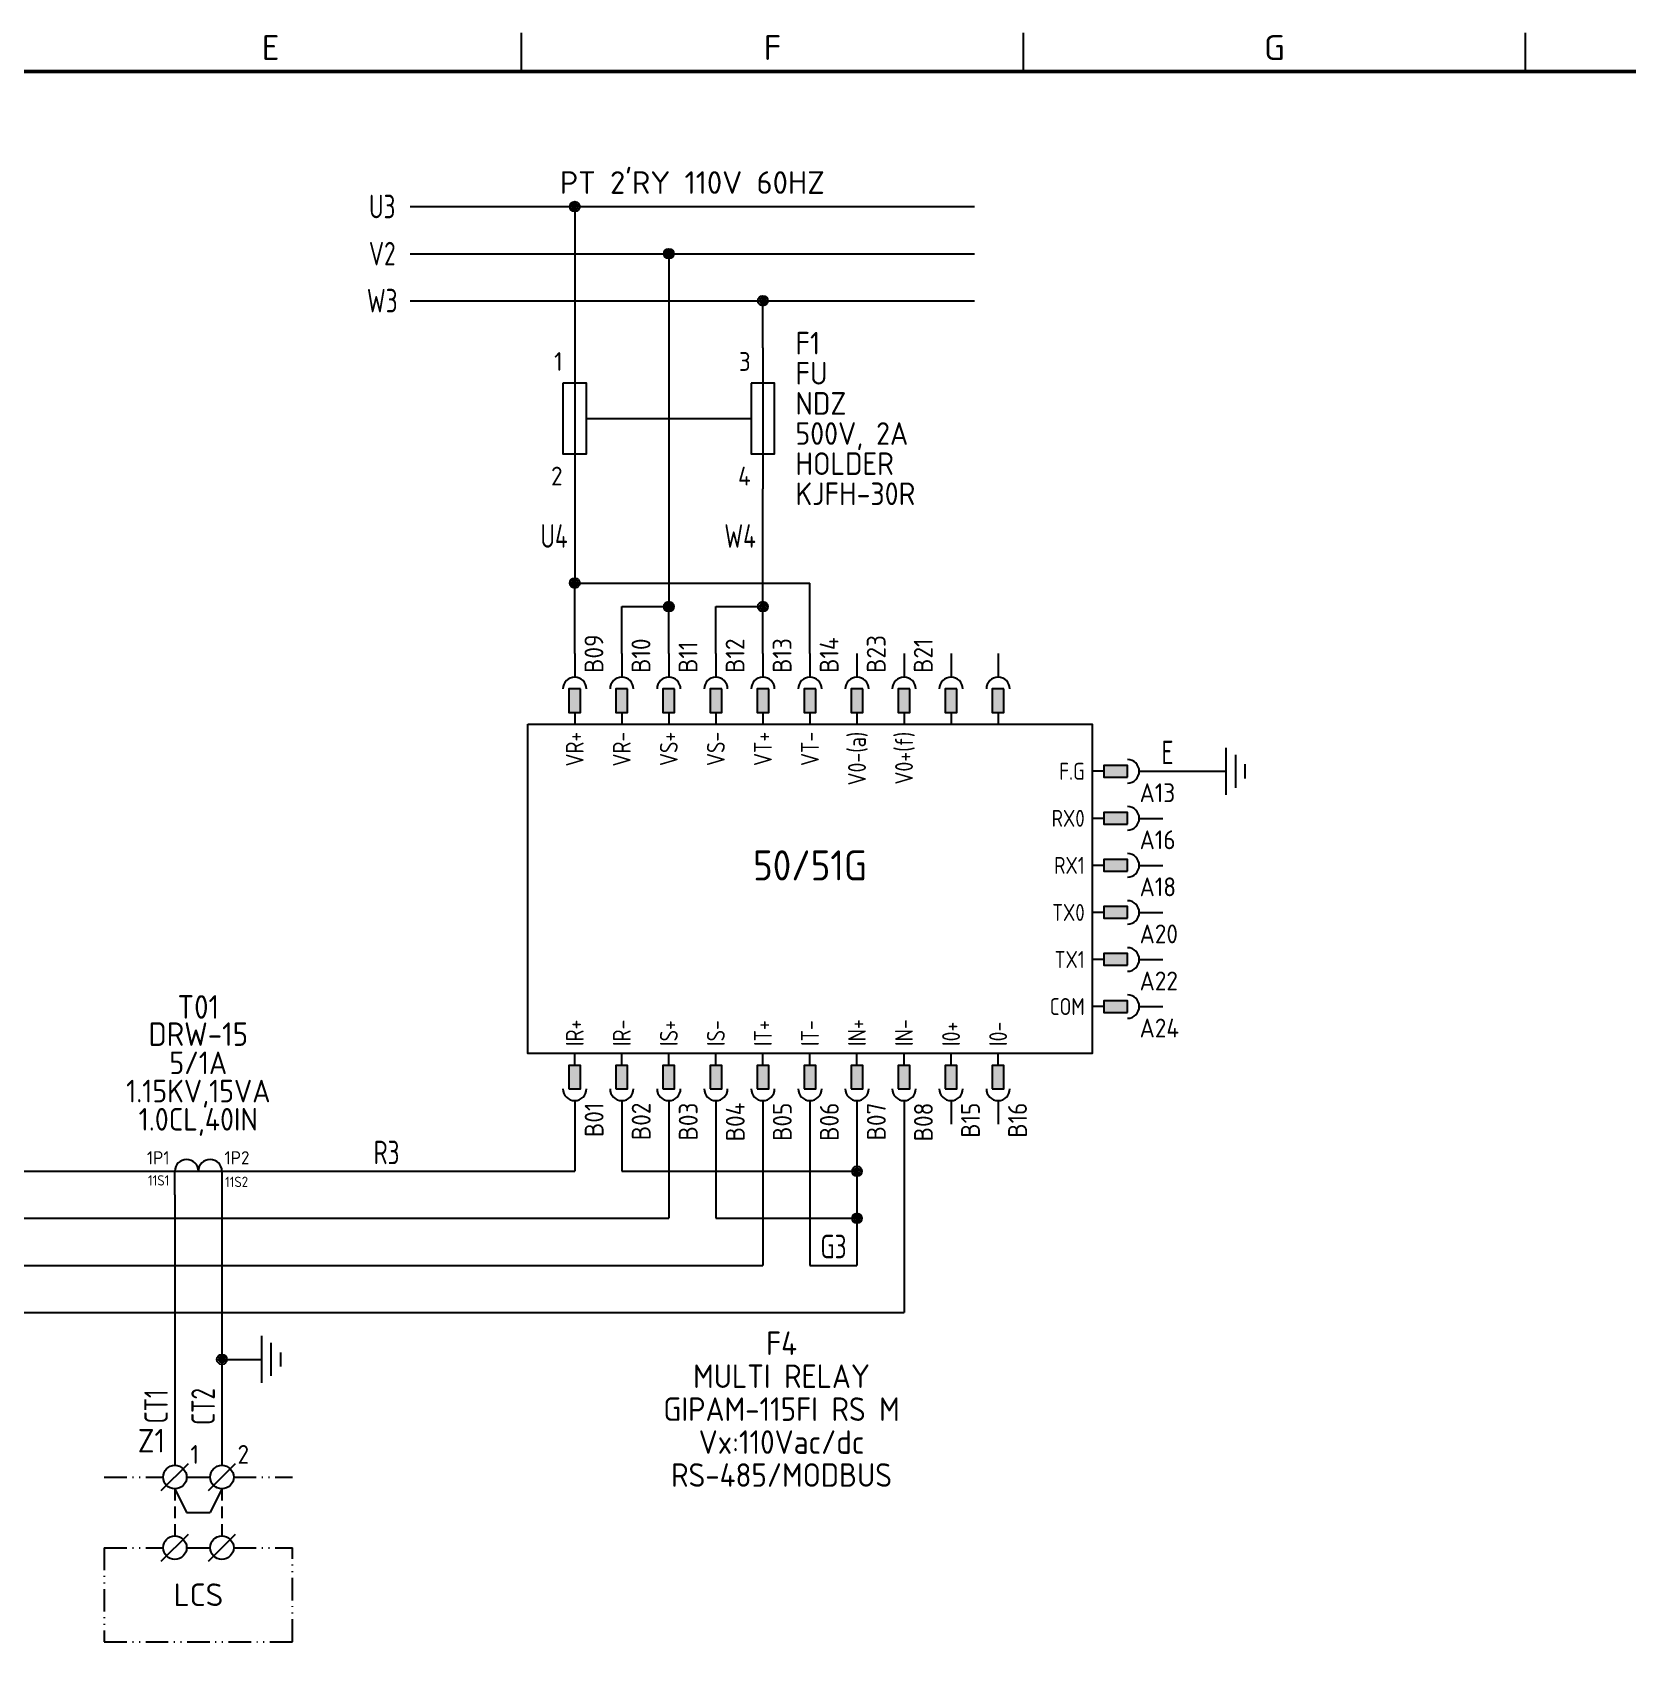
# Model space of a CAD drawing. Header units: millimetres. Extents: x 0 to 612, y 1 to 337.
# Drawn here: x 232.4 to 401.9, y 141.9 to 316 of the extents above; entities that cross this region are included whole.
import ezdxf
from ezdxf.enums import TextEntityAlignment as Align

# ---------------------------------------------------------------- set-up
doc = ezdxf.new("R2010")
doc.units = ezdxf.units.MM
doc.linetypes.add('ACAD_ISO12W100', pattern=[21, 12, -3, 0, -3, 0, -3])
doc.linetypes.add('HIDDEN', pattern=[0.375, 0.25, -0.125])
for name, color, linetype in [('LINK', 7, 'Continuous'), ('MISC', 7, 'Continuous'), ('Normal Text', 7, 'Continuous'), ('Sheet Line', 3, 'Continuous'), ('Sheet Text', 2, 'Continuous'), ('SYMS', 7, 'Continuous'), ('TAGS', 7, 'Continuous'), ('TERMS', 7, 'Continuous'), ('WIRE(DEFAULT)', 7, 'Continuous'), ('WIRE_GREEN', 3, 'Continuous'), ('WIRE_RED', 1, 'Continuous'), ('WIREFIXED', 7, 'Continuous'), ('WIRENO', 7, 'Continuous')]:
    doc.layers.add(name, color=color, linetype=linetype)
doc.layers.add('Sheet Out Line', color=2, linetype='Continuous', lineweight=50)
doc.styles.add('WD', font='ISOCP2.shx')
doc.styles.add('WD_IEC', font='ISOCP2.shx', dxfattribs={"width": 1.1, "height": 2.4, "bigfont": 'whgtxt.shx'})

# ---------------------------------------------------------------- blocks, each defined once
blk = doc.blocks.new('HDA1_CT1')
for p, q in [((-5, 0), (5, 0)), ((2.5, 0), (2.5, -2.5))]:
    blk.add_line(p, q)
for centre in [(-1.25, 0), (1.25, 0)]:
    blk.add_arc(centre, 1.25, 0, 180)
at = {"layer": 'SYMS'}
blk.add_line((-2.5, -2.5), (-2.5, 0), dxfattribs=at)
at = {"style": 'WD_IEC'}
for tag, height, p in [('TAG1', 2.5, (-0.01, 17.84)), ('RATING11', 2.5, (-0.01, 14.95)), ('RATING1', 2.4, (-0.01, 11.95)), ('RATING2', 2.4, (-0.01, 8.95)), ('RATING3', 2.4, (-0.01, 5.95)), ('RATING4', 2.4, (-0.01, 2.95))]:
    blk.add_attdef(tag, text='', height=height, dxfattribs=at).set_placement(p, align=Align.CENTER)
at = {"flags": 1}
for tag, p, height, style in [('INST', (9.44, 7.12), 1, 'WD_IEC'), ('LOC', (9.33, 5.86), 1, 'WD_IEC'), ('FAMILY', (9.34, 4.5), 1, 'WD_IEC'), ('CAT', (9.38, 3.25), 1, 'WD_IEC'), ('MFG', (9.32, 2), 1, 'WD_IEC'), ('X4TERM01', (-5, 0), 0.08, 'WD'), ('X1TERM02', (5, 0), 0.08, 'WD'), ('ASSYCODE', (9.19, 0.68), 1, 'WD_IEC'), ('X4TERM03', (-2.5, -2.5), 0.08, 'WD'), ('X1TERM04', (2.5, -2.5), 0.08, 'WD')]:
    blk.add_attdef(tag, p, '', height=height, dxfattribs=dict(at, style=style))
at = {"style": 'WD_IEC', "width": 1.05}
blk.add_attdef('TERM01', text='', height=1.4, dxfattribs=at).set_placement((-3.06, 0.31), align=Align.BOTTOM_RIGHT)
blk.add_attdef('TERM02', text='', height=1.4, dxfattribs=at).set_placement((2.78, 0.31), align=Align.BOTTOM_LEFT)
at = {"style": 'WD_IEC'}
blk.add_attdef('TERM03', text='', height=1.1, dxfattribs=at).set_placement((-3.09, -0.42), align=Align.TOP_RIGHT)
blk.add_attdef('TERM04', text='', height=1.1, dxfattribs=at).set_placement((2.84, -0.58), align=Align.TOP_LEFT)
blk = doc.blocks.new('WDDOT')
for radius in [0.529, 0.33, 0.164]:
    blk.add_circle((0, 0), radius)
blk = doc.blocks.new('HGND2')
at = {"color": 3}
for p, q in [((1.75, -2.5), (1.75, 2.5)), ((2.75, -1.75), (2.75, 1.75)), ((0, 0), (1.75, 0)), ((3.75, -0.75), (3.75, 0.75))]:
    blk.add_line(p, q, dxfattribs=at)
at = {"style": 'WD_IEC'}
for tag, p in [('INST', (10.12, 7)), ('LOC', (10.12, 3.5))]:
    blk.add_attdef(tag, text='', height=2.5, dxfattribs=at).set_placement(p, align=Align.RIGHT)
at = {"color": 3, "style": 'WD_IEC', "flags": 1}
blk.add_attdef('TAG1', (4, 0.13), '', height=2.4, dxfattribs=at)
at = {"style": 'WD_IEC', "flags": 1}
blk.add_attdef('X4TERM01', (0, 0), '', height=0.32, dxfattribs=at)
blk = doc.blocks.new('HT0W_TB1')
blk.add_circle((0, 0), 1.25)
at = {"layer": 'SYMS'}
blk.add_line((-1.44, -1.44), (1.44, 1.44), dxfattribs=at)
at = {"style": 'WD_IEC', "flags": 1}
for tag, p in [('INST', (-1.04, 7.87)), ('LOC', (-1.04, 4.87))]:
    blk.add_attdef(tag, text='', height=2.5, dxfattribs=at).set_placement(p, align=Align.BOTTOM_RIGHT)
at = {"style": 'WD_IEC'}
blk.add_attdef('TAGSTRIP', text='', height=2.5, dxfattribs=at).set_placement((-1.04, 1.87), align=Align.BOTTOM_RIGHT)
blk.add_attdef('TERM01', text='', height=2, dxfattribs=at).set_placement((1.66, 0.81), align=Align.BOTTOM_LEFT)
at = {"flags": 1}
for tag, p, height, style in [('X4LINK', (-1.25, 0), 0.01, 'WD'), ('X4TERM01', (-1.25, 0), 0.25, 'WD_IEC'), ('STRIPSEQ', (-0.02, -0.02), 0.025, 'WD_IEC'), ('X2TERM01', (0, 1.25), 0.25, 'WD_IEC'), ('X1LINK', (1.25, 0), 0.01, 'WD'), ('X1TERM01', (1.25, 0), 0.25, 'WD_IEC'), ('LINKTERM', (-0.02, -0.06), 0.025, 'WD_IEC'), ('X8TERM01', (0, -1.25), 0.25, 'WD_IEC')]:
    blk.add_attdef(tag, p, '', height=height, dxfattribs=dict(at, style=style))
at = {"style": 'WD_IEC', "flags": 1}
for tag, height, p in [('CAT', 1, (-1.95, -2.37)), ('MFG', 1, (-2.09, -3.63)), ('ASSYCODE', 1, (-2.04, -4.92)), ('DESC1', 2, (-1.78, -7.62)), ('DESC2', 2, (-1.78, -10.06)), ('DESC3', 2, (-1.78, -12.55))]:
    blk.add_attdef(tag, text='', height=height, dxfattribs=at).set_placement(p, align=Align.RIGHT)
blk = doc.blocks.new('HT0_TB1')
blk.add_circle((0, 0), 1.25)
at = {"layer": 'SYMS'}
blk.add_line((-1.44, -1.44), (1.44, 1.44), dxfattribs=at)
at = {"flags": 1}
for tag, p, height, style in [('X4LINK', (-1.25, 0), 0.01, 'WD'), ('X4TERM01', (-1.25, 0), 0.25, 'WD_IEC'), ('X2TERM01', (0, 1.25), 0.25, 'WD_IEC'), ('X1LINK', (1.25, 0), 0.01, 'WD'), ('X1TERM01', (1.25, 0), 0.25, 'WD_IEC'), ('X8TERM01', (0, -1.25), 0.25, 'WD_IEC')]:
    blk.add_attdef(tag, p, '', height=height, dxfattribs=dict(at, style=style))
blk = doc.blocks.new('WD_WNV')
at = {"linetype": 'Continuous', "style": 'WD_IEC', "width": 0.8}
blk.add_attdef('WIRENO', text='', height=2.5, rotation=90, dxfattribs=at).set_placement((-0.75, 0), align=Align.CENTER)
at = {"style": 'WD_IEC', "flags": 1}
for tag, p in [('W08USER', (-1, 0.375)), ('W04USER', (-1, 0.875)), ('W05USER', (-1, 0.75)), ('W09USER', (-1, 0.25)), ('W03USER', (-1, 1)), ('W06USER', (-1, 0.625)), ('W07USER', (-1, 0.5)), ('W02USER', (-1, 1.125)), ('W01USER', (-1, 1.25)), ('W10USER', (-1, 0.125))]:
    blk.add_attdef(tag, text='', height=0.08, dxfattribs=at).set_placement(p, align=Align.CENTER)
blk = doc.blocks.new('WD_WNH')
at = {"linetype": 'Continuous', "style": 'WD_IEC', "width": 0.8}
blk.add_attdef('WIRENO', text='', height=2.5, dxfattribs=at).set_placement((0, 0.75), align=Align.CENTER)
at = {"style": 'WD_IEC', "flags": 1}
for tag, p in [('W08USER', (0, 0.375)), ('W04USER', (0, 0.875)), ('W05USER', (0, 0.75)), ('W09USER', (0, 0.25)), ('W03USER', (0, 1)), ('W06USER', (0, 0.625)), ('W07USER', (0, 0.5)), ('W02USER', (0, 1.125)), ('W01USER', (0, 1.25)), ('W10USER', (0, 0.125))]:
    blk.add_attdef(tag, text='', height=0.08, dxfattribs=at).set_placement(p, align=Align.CENTER)
blk = doc.blocks.new('LSSA3')
at = {"layer": 'Sheet Line'}
for p, q in [((258.5, 283.5), (258.5, 287.25)), ((307, 283.5), (307, 287.25)), ((355.5, 283.5), (355.5, 287.25))]:
    blk.add_line(p, q, dxfattribs=at)
at = {"layer": 'Sheet Out Line'}
blk.add_lwpolyline([(16, 6.5), (404, 6.5), (404, 283.5), (16, 283.5)], close=True, dxfattribs=at)
at = {"style": 'WD_IEC', "width": 1.1}
for tag, height, p in [('DESC4', 2.4, (57.5, 39.5)), ('CUSTOMERS31', 3.8, (219, 38)), ('TITLE1', 3.6, (333, 37.5)), ('CUSTOMERS21', 3.8, (219, 35.25)), ('DESC3', 2.4, (57.5, 33.5)), ('CUSTOMERS32', 3.8, (219, 32.5)), ('TITLE2', 3.6, (333, 32.5)), ('CUSTOMERS22', 3.8, (219, 29.75)), ('RN', 3.5, (398, 28.75)), ('DESC2', 2.4, (57.5, 27.5)), ('CUSTOMERS33', 3.8, (219, 27)), ('TITLE3', 3.6, (333, 27.5)), ('DESC1', 2.4, (57.5, 21.5)), ('FILE', 2.4, (314, 18.5)), ('WORKNO', 3.5, (365.5, 18.5)), ('DESC0', 2.4, (57.5, 15.5)), ('SHN', 2.4, (395, 12)), ('TSH', 2.4, (401, 9))]:
    blk.add_attdef(tag, text='', height=height, dxfattribs=at).set_placement(p, align=Align.MIDDLE_CENTER)
at = {"style": 'WD_IEC'}
for tag, p in [('DATE4', (96.5, 39.5)), ('DRWN4', (111.5, 39.5)), ('DSGN4', (126.5, 39.5)), ('CHKD4', (141.5, 39.5)), ('APPD4', (156.5, 39.5)), ('DATE3', (96.5, 33.5)), ('DRWN3', (111.5, 33.5)), ('DSGN3', (126.5, 33.5)), ('CHKD3', (141.5, 33.5)), ('APPD3', (156.5, 33.5)), ('DATE2', (96.5, 27.5)), ('DRWN2', (111.5, 27.5)), ('DSGN2', (126.5, 27.5)), ('CHKD2', (141.5, 27.5)), ('APPD2', (156.5, 27.5)), ('DATE1', (96.5, 21.5)), ('DRWN1', (111.5, 21.5)), ('DSGN1', (126.5, 21.5)), ('CHKD1', (141.5, 21.5)), ('APPD1', (156.5, 21.5)), ('DATE0', (96.5, 15.5)), ('DRWN0', (111.5, 15.5)), ('DSGN0', (126.5, 15.5)), ('CHKD0', (141.5, 15.5)), ('APPD0', (156.5, 15.5))]:
    blk.add_attdef(tag, text='', height=2.4, dxfattribs=at).set_placement(p, align=Align.MIDDLE_CENTER)
at = {"style": 'WD_IEC', "width": 1.1}
for tag, p in [('DWG1ST', (345, 10.5)), ('DWGNO', (373.49, 10.5))]:
    blk.add_attdef(tag, text='', height=3.5, dxfattribs=at).set_placement(p, align=Align.MIDDLE_LEFT)
at = {"style": 'WD_IEC', "width": 1.1, "flags": 9}
blk.add_attdef('WD_TB', (0, 0), '', height=2.4, dxfattribs=at)
at = {"layer": 'Sheet Text', "style": 'WD_IEC', "width": 1.1}
for s, p in [('E', (234.25, 284.62)), ('F', (282.75, 284.62)), ('G', (331.25, 284.62))]:
    blk.add_text(s, height=2.4, dxfattribs=at).set_placement(p, align=Align.CENTER)
blk = doc.blocks.new('VG61_GIPAM1')
for p, q in [((0, 50), (0, 47.5)), ((5, 50), (5, 47.5)), ((10, 50), (10, 47.5)), ((15, 50), (15, 47.5)), ((20, 50), (20, 47.5)), ((25, 50), (25, 47.5)), ((30, 50), (30, 47.5)), ((35, 50), (35, 47.5)), ((40, 50), (40, 47.5)), ((45, 50), (45, 47.5)), ((0, 43.75), (0, 42.5)), ((5, 43.75), (5, 42.5)), ((10, 43.75), (10, 42.5)), ((15, 43.75), (15, 42.5)), ((20, 43.75), (20, 42.5)), ((25, 43.75), (25, 42.5)), ((30, 43.75), (30, 42.5)), ((35, 43.75), (35, 42.5)), ((40, 43.75), (40, 42.5)), ((45, 43.75), (45, 42.5)), ((56.25, 37.5), (55, 37.5)), ((60, 37.5), (62.5, 37.5)), ((56.25, 32.5), (55, 32.5)), ((60, 32.5), (62.5, 32.5)), ((56.25, 27.5), (55, 27.5)), ((60, 27.5), (62.5, 27.5)), ((56.25, 22.5), (55, 22.5)), ((60, 22.5), (62.5, 22.5)), ((56.25, 17.5), (55, 17.5)), ((60, 17.5), (62.5, 17.5)), ((56.25, 12.5), (55, 12.5)), ((60, 12.5), (62.5, 12.5)), ((0, 6.25), (0, 7.5)), ((5, 6.25), (5, 7.5)), ((10, 6.25), (10, 7.5)), ((15, 6.25), (15, 7.5)), ((20, 6.25), (20, 7.5)), ((25, 6.25), (25, 7.5)), ((30, 6.25), (30, 7.5)), ((35, 6.25), (35, 7.5)), ((40, 6.25), (40, 7.5)), ((45, 6.25), (45, 7.5)), ((0, 2.5), (0, 0)), ((5, 2.5), (5, 0)), ((10, 2.5), (10, 0)), ((15, 2.5), (15, 0)), ((20, 2.5), (20, 0)), ((25, 2.5), (25, 0)), ((30, 2.5), (30, 0)), ((35, 2.5), (35, 0)), ((40, 2.5), (40, 0)), ((45, 2.5), (45, 0))]:
    blk.add_line(p, q)
for points in [[(0.62, 46.25), (-0.62, 46.25), (-0.62, 43.75), (0.62, 43.75)], [(5.62, 46.25), (4.38, 46.25), (4.38, 43.75), (5.62, 43.75)], [(10.62, 46.25), (9.38, 46.25), (9.38, 43.75), (10.62, 43.75)], [(15.62, 46.25), (14.38, 46.25), (14.38, 43.75), (15.62, 43.75)], [(20.62, 46.25), (19.38, 46.25), (19.38, 43.75), (20.62, 43.75)], [(25.62, 46.25), (24.38, 46.25), (24.38, 43.75), (25.62, 43.75)], [(30.62, 46.25), (29.38, 46.25), (29.38, 43.75), (30.62, 43.75)], [(35.62, 46.25), (34.38, 46.25), (34.38, 43.75), (35.62, 43.75)], [(40.62, 46.25), (39.38, 46.25), (39.38, 43.75), (40.62, 43.75)], [(45.62, 46.25), (44.38, 46.25), (44.38, 43.75), (45.62, 43.75)], [(-5, 42.5), (55, 42.5), (55, 7.5), (-5, 7.5)], [(58.75, 36.88), (58.75, 38.12), (56.25, 38.12), (56.25, 36.88)], [(58.75, 31.88), (58.75, 33.12), (56.25, 33.12), (56.25, 31.88)], [(58.75, 26.88), (58.75, 28.12), (56.25, 28.12), (56.25, 26.88)], [(58.75, 21.88), (58.75, 23.12), (56.25, 23.12), (56.25, 21.88)], [(58.75, 16.88), (58.75, 18.12), (56.25, 18.12), (56.25, 16.88)], [(58.75, 11.88), (58.75, 13.12), (56.25, 13.12), (56.25, 11.88)], [(-0.62, 3.75), (0.62, 3.75), (0.62, 6.25), (-0.62, 6.25)], [(4.38, 3.75), (5.62, 3.75), (5.62, 6.25), (4.38, 6.25)], [(9.38, 3.75), (10.62, 3.75), (10.62, 6.25), (9.38, 6.25)], [(14.38, 3.75), (15.62, 3.75), (15.62, 6.25), (14.38, 6.25)], [(19.38, 3.75), (20.62, 3.75), (20.62, 6.25), (19.38, 6.25)], [(24.38, 3.75), (25.62, 3.75), (25.62, 6.25), (24.38, 6.25)], [(29.38, 3.75), (30.62, 3.75), (30.62, 6.25), (29.38, 6.25)], [(34.38, 3.75), (35.62, 3.75), (35.62, 6.25), (34.38, 6.25)], [(39.38, 3.75), (40.62, 3.75), (40.62, 6.25), (39.38, 6.25)], [(44.38, 3.75), (45.62, 3.75), (45.62, 6.25), (44.38, 6.25)]]:
    blk.add_lwpolyline(points, close=True)
for centre, start, end in [((0, 46.25), 0, 180), ((5, 46.25), 0, 180), ((10, 46.25), 0, 180), ((15, 46.25), 0, 180), ((20, 46.25), 0, 180), ((25, 46.25), 0, 180), ((30, 46.25), 0, 180), ((35, 46.25), 0, 180), ((40, 46.25), 0, 180), ((45, 46.25), 0, 180), ((58.75, 37.5), 270, 90), ((58.75, 32.5), 270, 90), ((58.75, 27.5), 270, 90), ((58.75, 22.5), 270, 90), ((58.75, 17.5), 270, 90), ((58.75, 12.5), 270, 90), ((0, 3.75), 180, 0), ((5, 3.75), 180, 0), ((10, 3.75), 180, 0), ((15, 3.75), 180, 0), ((20, 3.75), 180, 0), ((25, 3.75), 180, 0), ((30, 3.75), 180, 0), ((35, 3.75), 180, 0), ((40, 3.75), 180, 0), ((45, 3.75), 180, 0)]:
    blk.add_arc(centre, 1.25, start, end)
for points in [[(0.62, 43.75), (0.62, 46.25), (-0.62, 43.75), (-0.62, 46.25)], [(5.62, 43.75), (5.62, 46.25), (4.38, 43.75), (4.38, 46.25)], [(10.62, 43.75), (10.62, 46.25), (9.38, 43.75), (9.38, 46.25)], [(15.62, 43.75), (15.62, 46.25), (14.38, 43.75), (14.38, 46.25)], [(20.62, 43.75), (20.62, 46.25), (19.38, 43.75), (19.38, 46.25)], [(25.62, 43.75), (25.62, 46.25), (24.38, 43.75), (24.38, 46.25)], [(30.62, 43.75), (30.62, 46.25), (29.38, 43.75), (29.38, 46.25)], [(35.62, 43.75), (35.62, 46.25), (34.38, 43.75), (34.38, 46.25)], [(40.62, 43.75), (40.62, 46.25), (39.38, 43.75), (39.38, 46.25)], [(45.62, 43.75), (45.62, 46.25), (44.38, 43.75), (44.38, 46.25)], [(56.25, 36.88), (58.75, 36.88), (56.25, 38.12), (58.75, 38.12)], [(56.25, 31.88), (58.75, 31.88), (56.25, 33.12), (58.75, 33.12)], [(56.25, 26.88), (58.75, 26.88), (56.25, 28.12), (58.75, 28.12)], [(56.25, 21.88), (58.75, 21.88), (56.25, 23.12), (58.75, 23.12)], [(56.25, 16.88), (58.75, 16.88), (56.25, 18.12), (58.75, 18.12)], [(56.25, 11.88), (58.75, 11.88), (56.25, 13.12), (58.75, 13.12)], [(-0.62, 6.25), (-0.62, 3.75), (0.62, 6.25), (0.62, 3.75)], [(4.38, 6.25), (4.38, 3.75), (5.62, 6.25), (5.62, 3.75)], [(9.38, 6.25), (9.38, 3.75), (10.62, 6.25), (10.62, 3.75)], [(14.38, 6.25), (14.38, 3.75), (15.62, 6.25), (15.62, 3.75)], [(19.38, 6.25), (19.38, 3.75), (20.62, 6.25), (20.62, 3.75)], [(24.38, 6.25), (24.38, 3.75), (25.62, 6.25), (25.62, 3.75)], [(29.38, 6.25), (29.38, 3.75), (30.62, 6.25), (30.62, 3.75)], [(34.38, 6.25), (34.38, 3.75), (35.62, 6.25), (35.62, 3.75)], [(39.38, 6.25), (39.38, 3.75), (40.62, 6.25), (40.62, 3.75)], [(44.38, 6.25), (44.38, 3.75), (45.62, 6.25), (45.62, 3.75)]]:
    blk.add_solid(points)
at = {"style": 'WD'}
for tag, p in [('TERM02', (1.04, 47.95)), ('TERM04', (6.04, 47.95)), ('TERM06', (11.04, 47.95)), ('TERM08', (16.04, 47.95)), ('TERM10', (21.04, 47.95)), ('TERM12', (26.04, 47.95)), ('TERM14', (31.04, 47.95)), ('TERM16', (36.04, 47.95)), ('TERM18', (41.04, 47.95)), ('TERM20', (46.04, 47.95))]:
    blk.add_attdef(tag, text='', height=2, rotation=90, dxfattribs=at).set_placement(p, align=Align.TOP_LEFT)
at = {"style": 'WD_IEC', "flags": 1}
for tag, p, height in [('X2TERM02', (0, 50), 0.32), ('X2TERM04', (5, 50), 0.32), ('X2TERM06', (10, 50), 0.32), ('X2TERM08', (15, 50), 0.32), ('X2TERM10', (20, 50), 0.32), ('X2TERM12', (25, 50), 0.32), ('X2TERM14', (30, 50), 0.32), ('X2TERM16', (35, 50), 0.32), ('X2TERM18', (40, 50), 0.32), ('X2TERM20', (45, 50), 0.32), ('X1TERM42', (62.5, 37.5), 0.32), ('X1TERM44', (62.5, 32.5), 0.32), ('X1TERM46', (62.5, 27.5), 0.32), ('X1TERM48', (62.5, 22.5), 0.32), ('X1TERM50', (62.5, 17.5), 0.32), ('X1TERM52', (62.5, 12.5), 0.32), ('LOC', (52.67, 0.9), 1), ('INST', (52.9, 2.22), 1), ('X8TERM22', (0, 0), 0.32), ('X8TERM24', (5, 0), 0.32), ('X8TERM26', (10, 0), 0.32), ('X8TERM28', (15, 0), 0.32), ('X8TERM30', (20, 0), 0.32), ('X8TERM32', (25, 0), 0.32), ('X8TERM34', (30, 0), 0.32), ('X8TERM36', (35, 0), 0.32), ('X8TERM38', (40, 0), 0.32), ('X8TERM40', (45, 0), 0.32), ('CAT', (52.76, -0.45), 1), ('FAMILY', (52.71, -1.75), 1), ('MFG', (52.53, -3.13), 1), ('ASSYCODE', (52.45, -4.52), 1)]:
    blk.add_attdef(tag, p, '', height=height, dxfattribs=at)
at = {"style": 'WD', "width": 0.9}
for tag, p in [('TERM01', (0, 41.7)), ('TERM03', (5, 41.7)), ('TERM05', (10, 41.7)), ('TERM07', (15, 41.7)), ('TERM09', (20, 41.7)), ('TERM11', (25, 41.7)), ('TERM13', (30, 41.7)), ('TERM15', (35, 41.7)), ('TERM17', (40, 41.7)), ('TERM19', (45, 41.7))]:
    blk.add_attdef(tag, text='', height=1.9, rotation=90, dxfattribs=at).set_placement(p, align=Align.MIDDLE_RIGHT)
for tag, p in [('TERM41', (54.2, 37.5)), ('TERM43', (54.2, 32.5)), ('TERM45', (54.2, 27.5)), ('TERM47', (54.2, 22.5)), ('TERM49', (54.2, 17.5)), ('TERM51', (54.2, 12.5))]:
    blk.add_attdef(tag, text='', height=1.8, dxfattribs=at).set_placement(p, align=Align.MIDDLE_RIGHT)
at = {"style": 'WD'}
for tag, p in [('TERM42', (60.04, 36.22)), ('TERM44', (60.04, 31.22)), ('TERM46', (60.04, 26.22)), ('TERM48', (60.04, 21.22)), ('TERM50', (60.04, 16.22)), ('TERM52', (60.04, 11.22))]:
    blk.add_attdef(tag, text='', height=2, dxfattribs=at).set_placement(p, align=Align.TOP_LEFT)
for tag, height, p in [('TEXT1', 3.2, (25, 27.5)), ('TEXT2', 3.2, (25, 22.5)), ('TAG1', 2.5, (26.05, -25.64)), ('RATING12', 2.5, (26.05, -29.14)), ('RATING11', 2.5, (26.05, -32.64)), ('RATING1', 2.5, (26.05, -36.14)), ('RATING2', 2.5, (26.05, -39.64))]:
    blk.add_attdef(tag, text='', height=height, dxfattribs=at).set_placement(p, align=Align.MIDDLE_CENTER)
at = {"style": 'WD', "width": 0.9}
for tag, p in [('TERM21', (0, 8.3)), ('TERM23', (5, 8.3)), ('TERM25', (10, 8.3)), ('TERM27', (15, 8.3)), ('TERM29', (20, 8.3)), ('TERM31', (25, 8.3)), ('TERM33', (30, 8.3)), ('TERM35', (35, 8.3)), ('TERM37', (40, 8.3)), ('TERM39', (45, 8.3))]:
    blk.add_attdef(tag, text='', height=1.9, rotation=90, dxfattribs=at).set_placement(p, align=Align.MIDDLE_LEFT)
at = {"style": 'WD'}
for tag, p in [('TERM22', (1.06, 2.29)), ('TERM24', (6.06, 2.29)), ('TERM26', (11.06, 2.29)), ('TERM28', (16.06, 2.29)), ('TERM30', (21.06, 2.29)), ('TERM32', (26.06, 2.29)), ('TERM34', (31.06, 2.29)), ('TERM36', (36.06, 2.29)), ('TERM38', (41.06, 2.29)), ('TERM40', (46.06, 2.29))]:
    blk.add_attdef(tag, text='', height=2, rotation=90, dxfattribs=at).set_placement(p, align=Align.TOP_RIGHT)
blk = doc.blocks.new('VCA1_PF1')
blk.add_line((0, 7.5), (0, -7.5))
blk.add_lwpolyline([(-1.25, 3.75), (-1.25, -3.75), (1.25, -3.75), (1.25, 3.75)], close=True)
at = {"style": 'WD_IEC'}
for tag, p in [('TAG1', (3.46, 7.99)), ('RATING12', (3.46, 4.79)), ('RATING11', (3.46, 1.59)), ('RATING1', (3.46, -1.61)), ('TEXT', (3.46, -4.81)), ('CAT01', (3.46, -8.01))]:
    blk.add_attdef(tag, text='', height=2.4, dxfattribs=at).set_placement(p, align=Align.MIDDLE_LEFT)
for tag, p in [('TERM01', (-1.29, 5.04)), ('TERM02', (-1.29, -7.13))]:
    blk.add_attdef(tag, text='', height=2, dxfattribs=at).set_placement(p, align=Align.RIGHT)
at = {"style": 'WD_IEC', "flags": 1}
for tag, p in [('X2TERM01', (0, 7.5)), ('X4LINK', (-1.25, 0)), ('X1LINK', (1.25, 0)), ('X8TERM02', (0, -7.5))]:
    blk.add_attdef(tag, p, '', height=0.32, dxfattribs=at)
for tag, p in [('INST', (-1.29, -9.46)), ('LOC', (-1.32, -10.76)), ('FAMILY', (-1.2, -12.15)), ('MFG', (-1.2, -13.58)), ('CAT', (-1.2, -14.91)), ('ASSYCODE', (-1.2, -16.23)), ('PINLIST_TYPE', (-1.1, -17.47))]:
    blk.add_attdef(tag, text='', height=1, dxfattribs=at).set_placement(p, align=Align.RIGHT)
blk = doc.blocks.new('VCA2_PF1')
blk.add_line((0, 7.5), (0, -7.5))
blk.add_lwpolyline([(-1.25, 3.75), (-1.25, -3.75), (1.25, -3.75), (1.25, 3.75)], close=True)
at = {"style": 'WD_IEC', "flags": 1}
for tag, p in [('TAG2', (3.46, 7.99)), ('RATING12', (3.46, 4.79)), ('RATING11', (3.46, 1.59)), ('RATING1', (3.46, -1.61)), ('TEXT', (3.46, -4.81))]:
    blk.add_attdef(tag, text='', height=2.4, dxfattribs=at).set_placement(p, align=Align.MIDDLE_LEFT)
at = {"style": 'WD_IEC'}
for tag, p in [('TERM01', (-1.29, 5.04)), ('TERM02', (-1.29, -7.13))]:
    blk.add_attdef(tag, text='', height=2, dxfattribs=at).set_placement(p, align=Align.RIGHT)
at = {"style": 'WD_IEC', "flags": 1}
for tag, p in [('X2TERM01', (0, 7.5)), ('X4LINK', (-1.25, 0)), ('X1LINK', (1.25, 0)), ('X8TERM02', (0, -7.5))]:
    blk.add_attdef(tag, p, '', height=0.32, dxfattribs=at)
for tag, p in [('INST', (-1.29, -9.46)), ('LOC', (-1.32, -10.76)), ('FAMILY', (-1.2, -12.15)), ('MFG', (-1.2, -13.58)), ('CAT', (-1.2, -14.91)), ('ASSYCODE', (-1.2, -16.23))]:
    blk.add_attdef(tag, text='', height=1, dxfattribs=at).set_placement(p, align=Align.RIGHT)

msp = doc.modelspace()

# ---------------------------------------------------------------- linework, layer by layer
at = {"linetype": 'HIDDEN', "ltscale": 5}
for p, q in [((247.5, 161.25), (247.5, 156.25)), ((252.5, 161.25), (252.5, 156.25))]:
    msp.add_line(p, q, dxfattribs=at)
for p, q in [((247.5, 161.25), (248.75, 158.75)), ((252.5, 161.25), (251.25, 158.75))]:
    msp.add_line(p, q)
at = {"layer": 'LINK'}
msp.add_lwpolyline([(291.25, 275), (308.75, 275)], dxfattribs=at)
at = {"layer": 'Normal Text', "linetype": 'ACAD_ISO12W100', "ltscale": 0.2}
for p, q in [((240, 162.5), (246.25, 162.5)), ((248.75, 162.5), (251.25, 162.5)), ((253.75, 162.5), (260, 162.5)), ((240, 155), (246.25, 155)), ((240, 155), (240, 145)), ((248.75, 155), (251.25, 155)), ((253.75, 155), (260, 155)), ((260, 145), (260, 155)), ((240, 145), (260, 145))]:
    msp.add_line(p, q, dxfattribs=at)
at = {"layer": 'Normal Text'}
msp.add_line((248.75, 158.75), (251.25, 158.75), dxfattribs=at)
at = {"layer": 'WIRE(DEFAULT)', "linetype": 'Continuous'}
for p, q in [((290, 200), (290, 195)), ((295, 200), (295, 195)), ((300, 200), (300, 190)), ((305, 200), (305, 190)), ((310, 200), (310, 185)), ((315, 200), (315, 185)), ((320, 200), (320, 195)), ((325, 200), (325, 180)), ((295, 195), (320, 195)), ((320, 195), (320, 190)), ((305, 190), (320, 190)), ((320, 190), (320, 185)), ((315, 185), (320, 185)), ((137.5, 180), (325, 180))]:
    msp.add_line(p, q, dxfattribs=at)
at = {"layer": 'WIRE(DEFAULT)'}
for p, q in [((212.5, 195), (245, 195)), ((255, 195), (290, 195)), ((247.5, 192.5), (247.5, 163.75)), ((252.5, 192.5), (252.5, 192.5)), ((252.5, 192.5), (252.5, 163.75)), ((212.5, 190), (300, 190)), ((212.5, 185), (310, 185)), ((252.5, 175), (255, 175))]:
    msp.add_line(p, q, dxfattribs=at)
at = {"layer": 'WIRE_GREEN', "linetype": 'Continuous'}
msp.add_line((352.5, 237.5), (357.5, 237.5), dxfattribs=at)
at = {"layer": 'WIRE_RED'}
for p, q in [((272.5, 297.5), (332.5, 297.5)), ((290, 297.5), (290, 282.5)), ((272.5, 292.5), (332.5, 292.5)), ((300, 292.5), (300, 255)), ((272.5, 287.5), (332.5, 287.5)), ((310, 282.5), (310, 287.5)), ((290, 267.5), (290, 257.5)), ((310, 255), (310, 267.5)), ((290, 257.5), (290, 257.5))]:
    msp.add_line(p, q, dxfattribs=at)
at = {"layer": 'WIRE_RED', "linetype": 'Continuous'}
for p, q in [((290, 250), (290, 257.5)), ((290, 257.5), (315, 257.5)), ((315, 250), (315, 257.5)), ((295, 250), (295, 255)), ((295, 255), (300, 255)), ((300, 250), (300, 255)), ((305, 250), (305, 255)), ((305, 255), (310, 255)), ((310, 250), (310, 255))]:
    msp.add_line(p, q, dxfattribs=at)

# ---------------------------------------------------------------- block references
at = {"layer": 'SYMS', "xscale": 1.1, "yscale": 1.1, "zscale": 1.1}
msp.add_blockref('LSSA3', (0, 0), dxfattribs=at)
at = {"layer": 'SYMS'}
for name, p in [('WDDOT', (290, 297.5)), ('WDDOT', (300, 292.5)), ('WDDOT', (310, 287.5)), ('WDDOT', (290, 257.5)), ('WDDOT', (300, 255)), ('WDDOT', (310, 255)), ('HGND2', (255, 175)), ('WDDOT', (252.5, 175)), ('HT0_TB1', (247.5, 155)), ('HT0_TB1', (252.5, 155))]:
    msp.add_blockref(name, p, dxfattribs=at)
ref = msp.add_blockref('VCA1_PF1', (310, 275), dxfattribs=at)
ref.add_attrib('CAT01', 'KJFH-30R', dxfattribs={"layer": 'MISC', "height": 2.4, "style": 'WD_IEC'}).set_placement((313.46, 266.99), align=Align.MIDDLE_LEFT)
ref.add_attrib('TERM02', '4', dxfattribs={"layer": 'TERMS', "height": 2, "style": 'WD_IEC'}).set_placement((308.71, 267.87), align=Align.RIGHT)
ref.add_attrib('TERM01', '3', dxfattribs={"layer": 'TERMS', "height": 2, "style": 'WD_IEC'}).set_placement((308.71, 280.04), align=Align.RIGHT)
ref.add_attrib('TEXT', 'HOLDER', dxfattribs={"layer": 'MISC', "height": 2.4, "style": 'WD_IEC'}).set_placement((313.46, 270.19), align=Align.MIDDLE_LEFT)
ref.add_attrib('RATING1', '500V, 2A', dxfattribs={"layer": 'MISC', "height": 2.4, "style": 'WD_IEC'}).set_placement((313.46, 273.39), align=Align.MIDDLE_LEFT)
ref.add_attrib('RATING11', 'NDZ', dxfattribs={"layer": 'MISC', "height": 2.4, "style": 'WD_IEC'}).set_placement((313.46, 276.59), align=Align.MIDDLE_LEFT)
ref.add_attrib('RATING12', 'FU', dxfattribs={"layer": 'MISC', "height": 2.4, "style": 'WD_IEC'}).set_placement((313.46, 279.79), align=Align.MIDDLE_LEFT)
ref.add_attrib('TAG1', 'F1', dxfattribs={"layer": 'TAGS', "height": 2.4, "style": 'WD_IEC'}).set_placement((313.46, 282.99), align=Align.MIDDLE_LEFT)
ref = msp.add_blockref('VCA2_PF1', (290, 275), dxfattribs=at)
ref.add_attrib('TERM02', '2', dxfattribs={"layer": 'TERMS', "height": 2, "style": 'WD_IEC'}).set_placement((288.71, 267.87), align=Align.RIGHT)
ref.add_attrib('TERM01', '1', dxfattribs={"layer": 'TERMS', "height": 2, "style": 'WD_IEC'}).set_placement((288.71, 280.04), align=Align.RIGHT)
at = {"layer": 'SYMS', "linetype": 'Continuous'}
ref = msp.add_blockref('VG61_GIPAM1', (290, 200), dxfattribs=at)
ref.add_attrib('TERM41', 'F.G', dxfattribs={"layer": 'TERMS', "height": 1.8, "style": 'WD', "width": 0.9}).set_placement((344.2, 237.5), align=Align.MIDDLE_RIGHT)
ref.add_attrib('TERM42', 'A13', dxfattribs={"layer": 'TERMS', "height": 2, "style": 'WD'}).set_placement((350.04, 236.22), align=Align.TOP_LEFT)
ref.add_attrib('TERM51', 'COM', dxfattribs={"layer": 'TERMS', "height": 1.8, "style": 'WD', "width": 0.9}).set_placement((344.2, 212.5), align=Align.MIDDLE_RIGHT)
ref.add_attrib('TERM49', 'TX1', dxfattribs={"layer": 'TERMS', "height": 1.8, "style": 'WD', "width": 0.9}).set_placement((344.2, 217.5), align=Align.MIDDLE_RIGHT)
ref.add_attrib('TERM47', 'TX0', dxfattribs={"layer": 'TERMS', "height": 1.8, "style": 'WD', "width": 0.9}).set_placement((344.2, 222.5), align=Align.MIDDLE_RIGHT)
ref.add_attrib('TERM45', 'RX1', dxfattribs={"layer": 'TERMS', "height": 1.8, "style": 'WD', "width": 0.9}).set_placement((344.2, 227.5), align=Align.MIDDLE_RIGHT)
ref.add_attrib('TERM43', 'RX0', dxfattribs={"layer": 'TERMS', "height": 1.8, "style": 'WD', "width": 0.9}).set_placement((344.2, 232.5), align=Align.MIDDLE_RIGHT)
ref.add_attrib('TERM39', 'I0-', dxfattribs={"layer": 'TERMS', "height": 1.9, "rotation": 90, "style": 'WD', "width": 0.9}).set_placement((335, 208.3), align=Align.MIDDLE_LEFT)
ref.add_attrib('TERM37', 'I0+', dxfattribs={"layer": 'TERMS', "height": 1.9, "rotation": 90, "style": 'WD', "width": 0.9}).set_placement((330, 208.3), align=Align.MIDDLE_LEFT)
ref.add_attrib('TERM35', 'IN-', dxfattribs={"layer": 'TERMS', "height": 1.9, "rotation": 90, "style": 'WD', "width": 0.9}).set_placement((325, 208.3), align=Align.MIDDLE_LEFT)
ref.add_attrib('TERM33', 'IN+', dxfattribs={"layer": 'TERMS', "height": 1.9, "rotation": 90, "style": 'WD', "width": 0.9}).set_placement((320, 208.3), align=Align.MIDDLE_LEFT)
ref.add_attrib('TERM31', 'IT-', dxfattribs={"layer": 'TERMS', "height": 1.9, "rotation": 90, "style": 'WD', "width": 0.9}).set_placement((315, 208.3), align=Align.MIDDLE_LEFT)
ref.add_attrib('TERM29', 'IT+', dxfattribs={"layer": 'TERMS', "height": 1.9, "rotation": 90, "style": 'WD', "width": 0.9}).set_placement((310, 208.3), align=Align.MIDDLE_LEFT)
ref.add_attrib('TERM27', 'IS-', dxfattribs={"layer": 'TERMS', "height": 1.9, "rotation": 90, "style": 'WD', "width": 0.9}).set_placement((305, 208.3), align=Align.MIDDLE_LEFT)
ref.add_attrib('TERM25', 'IS+', dxfattribs={"layer": 'TERMS', "height": 1.9, "rotation": 90, "style": 'WD', "width": 0.9}).set_placement((300, 208.3), align=Align.MIDDLE_LEFT)
ref.add_attrib('TERM23', 'IR-', dxfattribs={"layer": 'TERMS', "height": 1.9, "rotation": 90, "style": 'WD', "width": 0.9}).set_placement((295, 208.3), align=Align.MIDDLE_LEFT)
ref.add_attrib('TERM21', 'IR+', dxfattribs={"layer": 'TERMS', "height": 1.9, "rotation": 90, "style": 'WD', "width": 0.9}).set_placement((290, 208.3), align=Align.MIDDLE_LEFT)
ref.add_attrib('TERM15', 'V0+(f)', dxfattribs={"layer": 'TERMS', "height": 1.9, "rotation": 90, "style": 'WD', "width": 0.9}).set_placement((325, 241.7), align=Align.MIDDLE_RIGHT)
ref.add_attrib('TERM13', 'V0-(a)', dxfattribs={"layer": 'TERMS', "height": 1.9, "rotation": 90, "style": 'WD', "width": 0.9}).set_placement((320, 241.7), align=Align.MIDDLE_RIGHT)
ref.add_attrib('TERM11', 'VT-', dxfattribs={"layer": 'TERMS', "height": 1.9, "rotation": 90, "style": 'WD', "width": 0.9}).set_placement((315, 241.7), align=Align.MIDDLE_RIGHT)
ref.add_attrib('TERM09', 'VT+', dxfattribs={"layer": 'TERMS', "height": 1.9, "rotation": 90, "style": 'WD', "width": 0.9}).set_placement((310, 241.7), align=Align.MIDDLE_RIGHT)
ref.add_attrib('TERM07', 'VS-', dxfattribs={"layer": 'TERMS', "height": 1.9, "rotation": 90, "style": 'WD', "width": 0.9}).set_placement((305, 241.7), align=Align.MIDDLE_RIGHT)
ref.add_attrib('TERM05', 'VS+', dxfattribs={"layer": 'TERMS', "height": 1.9, "rotation": 90, "style": 'WD', "width": 0.9}).set_placement((300, 241.7), align=Align.MIDDLE_RIGHT)
ref.add_attrib('TERM03', 'VR-', dxfattribs={"layer": 'TERMS', "height": 1.9, "rotation": 90, "style": 'WD', "width": 0.9}).set_placement((295, 241.7), align=Align.MIDDLE_RIGHT)
ref.add_attrib('TERM01', 'VR+', dxfattribs={"layer": 'TERMS', "height": 1.9, "rotation": 90, "style": 'WD', "width": 0.9}).set_placement((290, 241.7), align=Align.MIDDLE_RIGHT)
ref.add_attrib('TERM02', 'B09', dxfattribs={"layer": 'TERMS', "height": 2, "rotation": 90, "style": 'WD'}).set_placement((291.04, 247.95), align=Align.TOP_LEFT)
ref.add_attrib('TERM52', 'A24', dxfattribs={"layer": 'TERMS', "height": 2, "style": 'WD'}).set_placement((350.04, 211.22), align=Align.TOP_LEFT)
ref.add_attrib('TERM50', 'A22', dxfattribs={"layer": 'TERMS', "height": 2, "style": 'WD'}).set_placement((350.04, 216.22), align=Align.TOP_LEFT)
ref.add_attrib('TERM48', 'A20', dxfattribs={"layer": 'TERMS', "height": 2, "style": 'WD'}).set_placement((350.04, 221.22), align=Align.TOP_LEFT)
ref.add_attrib('TERM46', 'A18', dxfattribs={"layer": 'TERMS', "height": 2, "style": 'WD'}).set_placement((350.04, 226.22), align=Align.TOP_LEFT)
ref.add_attrib('TERM16', 'B21', dxfattribs={"layer": 'TERMS', "height": 2, "rotation": 90, "style": 'WD'}).set_placement((326.04, 247.95), align=Align.TOP_LEFT)
ref.add_attrib('TERM14', 'B23', dxfattribs={"layer": 'TERMS', "height": 2, "rotation": 90, "style": 'WD'}).set_placement((321.04, 247.95), align=Align.TOP_LEFT)
ref.add_attrib('TERM12', 'B14', dxfattribs={"layer": 'TERMS', "height": 2, "rotation": 90, "style": 'WD'}).set_placement((316.04, 247.95), align=Align.TOP_LEFT)
ref.add_attrib('TERM10', 'B13', dxfattribs={"layer": 'TERMS', "height": 2, "rotation": 90, "style": 'WD'}).set_placement((311.04, 247.95), align=Align.TOP_LEFT)
ref.add_attrib('TERM08', 'B12', dxfattribs={"layer": 'TERMS', "height": 2, "rotation": 90, "style": 'WD'}).set_placement((306.04, 247.95), align=Align.TOP_LEFT)
ref.add_attrib('TERM06', 'B11', dxfattribs={"layer": 'TERMS', "height": 2, "rotation": 90, "style": 'WD'}).set_placement((301.04, 247.95), align=Align.TOP_LEFT)
ref.add_attrib('TERM04', 'B10', dxfattribs={"layer": 'TERMS', "height": 2, "rotation": 90, "style": 'WD'}).set_placement((296.04, 247.95), align=Align.TOP_LEFT)
ref.add_attrib('TERM22', 'B01', dxfattribs={"layer": 'TERMS', "height": 2, "rotation": 90, "style": 'WD'}).set_placement((291.06, 202.29), align=Align.TOP_RIGHT)
ref.add_attrib('TERM40', 'B16', dxfattribs={"layer": 'TERMS', "height": 2, "rotation": 90, "style": 'WD'}).set_placement((336.06, 202.29), align=Align.TOP_RIGHT)
ref.add_attrib('TERM38', 'B15', dxfattribs={"layer": 'TERMS', "height": 2, "rotation": 90, "style": 'WD'}).set_placement((331.06, 202.29), align=Align.TOP_RIGHT)
ref.add_attrib('TERM36', 'B08', dxfattribs={"layer": 'TERMS', "height": 2, "rotation": 90, "style": 'WD'}).set_placement((326.06, 202.29), align=Align.TOP_RIGHT)
ref.add_attrib('TERM34', 'B07', dxfattribs={"layer": 'TERMS', "height": 2, "rotation": 90, "style": 'WD'}).set_placement((321.06, 202.29), align=Align.TOP_RIGHT)
ref.add_attrib('TERM32', 'B06', dxfattribs={"layer": 'TERMS', "height": 2, "rotation": 90, "style": 'WD'}).set_placement((316.06, 202.29), align=Align.TOP_RIGHT)
ref.add_attrib('TERM30', 'B05', dxfattribs={"layer": 'TERMS', "height": 2, "rotation": 90, "style": 'WD'}).set_placement((311.06, 202.29), align=Align.TOP_RIGHT)
ref.add_attrib('TERM28', 'B04', dxfattribs={"layer": 'TERMS', "height": 2, "rotation": 90, "style": 'WD'}).set_placement((306.06, 202.29), align=Align.TOP_RIGHT)
ref.add_attrib('TERM26', 'B03', dxfattribs={"layer": 'TERMS', "height": 2, "rotation": 90, "style": 'WD'}).set_placement((301.06, 202.29), align=Align.TOP_RIGHT)
ref.add_attrib('TERM24', 'B02', dxfattribs={"layer": 'TERMS', "height": 2, "rotation": 90, "style": 'WD'}).set_placement((296.06, 202.29), align=Align.TOP_RIGHT)
ref.add_attrib('TEXT1', '50/51G', dxfattribs={"layer": 'MISC', "height": 3.2, "style": 'WD'}).set_placement((315, 227.5), align=Align.MIDDLE_CENTER)
ref.add_attrib('RATING2', 'RS-485/MODBUS', dxfattribs={"layer": 'MISC', "height": 2.5, "style": 'WD'}).set_placement((311.98, 162.72), align=Align.MIDDLE_CENTER)
ref.add_attrib('RATING1', 'Vx:110Vac/dc', dxfattribs={"layer": 'MISC', "height": 2.5, "style": 'WD'}).set_placement((311.98, 166.22), align=Align.MIDDLE_CENTER)
ref.add_attrib('RATING11', 'GIPAM-115FI RS M', dxfattribs={"layer": 'MISC', "height": 2.5, "style": 'WD'}).set_placement((311.98, 169.72), align=Align.MIDDLE_CENTER)
ref.add_attrib('RATING12', 'MULTI RELAY', dxfattribs={"layer": 'MISC', "height": 2.5, "style": 'WD'}).set_placement((311.98, 173.22), align=Align.MIDDLE_CENTER)
ref.add_attrib('TAG1', 'F4', dxfattribs={"layer": 'TAGS', "height": 2.5, "style": 'WD'}).set_placement((311.98, 176.72), align=Align.MIDDLE_CENTER)
ref.add_attrib('TERM44', 'A16', dxfattribs={"layer": 'TERMS', "height": 2, "style": 'WD'}).set_placement((350.04, 231.22), align=Align.TOP_LEFT)
for name, p in [('HGND2', (357.5, 237.5)), ('WDDOT', (320, 190))]:
    msp.add_blockref(name, p, dxfattribs=at)
at = {"layer": 'SYMS'}
ref = msp.add_blockref('HDA1_CT1', (250, 195), dxfattribs=at)
ref.add_attrib('TERM01', '1P1', dxfattribs={"layer": 'TERMS', "height": 1.4, "style": 'WD_IEC', "width": 1.05}).set_placement((246.94, 195.31), align=Align.BOTTOM_RIGHT)
ref.add_attrib('TERM02', '1P2', dxfattribs={"layer": 'TERMS', "height": 1.4, "style": 'WD_IEC', "width": 1.05}).set_placement((252.78, 195.31), align=Align.BOTTOM_LEFT)
ref.add_attrib('TERM03', '11S1', dxfattribs={"layer": 'TERMS', "height": 1.1, "style": 'WD_IEC'}).set_placement((246.91, 194.58), align=Align.TOP_RIGHT)
ref.add_attrib('TERM04', '11S2', dxfattribs={"layer": 'TERMS', "height": 1.1, "style": 'WD_IEC'}).set_placement((252.84, 194.42), align=Align.TOP_LEFT)
ref.add_attrib('RATING11', 'DRW-15', dxfattribs={"layer": 'MISC', "height": 2.5, "style": 'WD_IEC'}).set_placement((249.99, 208.32), align=Align.CENTER)
ref.add_attrib('RATING1', '5/1A', dxfattribs={"layer": 'MISC', "height": 2.4, "style": 'WD_IEC'}).set_placement((249.99, 205.32), align=Align.CENTER)
ref.add_attrib('RATING2', '1.15KV,15VA', dxfattribs={"layer": 'MISC', "height": 2.4, "style": 'WD_IEC'}).set_placement((249.99, 202.32), align=Align.CENTER)
ref.add_attrib('RATING3', '1.0CL,40IN', dxfattribs={"layer": 'MISC', "height": 2.4, "style": 'WD_IEC'}).set_placement((249.99, 199.32), align=Align.CENTER)
ref.add_attrib('TAG1', 'T01', dxfattribs={"layer": 'TAGS', "height": 2.5, "style": 'WD_IEC'}).set_placement((249.99, 211.21), align=Align.CENTER)
ref = msp.add_blockref('HT0W_TB1', (247.5, 162.5), dxfattribs=at)
ref.add_attrib('TAGSTRIP', 'Z1', dxfattribs={"layer": 'TAGS', "height": 2.5, "style": 'WD_IEC'}).set_placement((246.46, 164.37), align=Align.BOTTOM_RIGHT)
ref.add_attrib('TERM01', '1', dxfattribs={"layer": 'TERMS', "height": 2, "style": 'WD_IEC'}).set_placement((249.16, 163.31), align=Align.BOTTOM_LEFT)
ref = msp.add_blockref('HT0W_TB1', (252.5, 162.5), dxfattribs=at)
ref.add_attrib('TERM01', '2', dxfattribs={"layer": 'TERMS', "height": 2, "style": 'WD_IEC'}).set_placement((254.16, 163.31), align=Align.BOTTOM_LEFT)
at = {"layer": 'WIRE(DEFAULT)', "linetype": 'Continuous'}
msp.add_blockref('WDDOT', (320, 195), dxfattribs=at)
at = {"layer": 'WIREFIXED'}
ref = msp.add_blockref('WD_WNH', (269.54, 295.51), dxfattribs=at)
ref.add_attrib('WIRENOF', 'U3', dxfattribs={"linetype": 'Continuous', "height": 2.5, "style": 'WD_IEC', "width": 0.8}).set_placement((269.54, 296.26), align=Align.CENTER)
ref = msp.add_blockref('WD_WNH', (269.54, 290.51), dxfattribs=at)
ref.add_attrib('WIRENOF', 'V2', dxfattribs={"linetype": 'Continuous', "height": 2.5, "style": 'WD_IEC', "width": 0.8}).set_placement((269.54, 291.26), align=Align.CENTER)
ref = msp.add_blockref('WD_WNH', (269.54, 285.51), dxfattribs=at)
ref.add_attrib('WIRENOF', 'W3', dxfattribs={"linetype": 'Continuous', "height": 2.5, "style": 'WD_IEC', "width": 0.8}).set_placement((269.54, 286.26), align=Align.CENTER)
ref = msp.add_blockref('WD_WNV', (290, 262.5), dxfattribs=at)
ref.add_attrib('WIRENOF', 'U4', dxfattribs={"linetype": 'Continuous', "height": 2.5, "style": 'WD_IEC', "width": 0.8}).set_placement((289.25, 262.5), align=Align.MIDDLE_RIGHT)
ref = msp.add_blockref('WD_WNV', (310, 262.5), dxfattribs=at)
ref.add_attrib('WIRENOF', 'W4', dxfattribs={"linetype": 'Continuous', "height": 2.5, "style": 'WD_IEC', "width": 0.8}).set_placement((309.25, 262.5), align=Align.MIDDLE_RIGHT)
ref = msp.add_blockref('WD_WNH', (270, 195), dxfattribs=at)
ref.add_attrib('WIRENOF', 'R3', dxfattribs={"linetype": 'Continuous', "height": 2.5, "style": 'WD_IEC', "width": 0.8}).set_placement((270, 195.75), align=Align.CENTER)
at = {"layer": 'WIREFIXED', "linetype": 'Continuous'}
ref = msp.add_blockref('WD_WNH', (317.5, 185), dxfattribs=at)
ref.add_attrib('WIRENOF', 'G3', dxfattribs={"linetype": 'Continuous', "height": 2.5, "style": 'WD_IEC', "width": 0.8}).set_placement((317.5, 185.75), align=Align.CENTER)
at = {"layer": 'WIREFIXED'}
ref = msp.add_blockref('WD_WNV', (247.5, 170), dxfattribs=at)
ref.add_attrib('WIRENOF', 'CT1', dxfattribs={"linetype": 'Continuous', "height": 2.5, "rotation": 90, "style": 'WD_IEC', "width": 0.8}).set_placement((246.75, 170), align=Align.CENTER)
ref = msp.add_blockref('WD_WNV', (252.5, 170), dxfattribs=at)
ref.add_attrib('WIRENOF', 'CT2', dxfattribs={"linetype": 'Continuous', "height": 2.5, "rotation": 90, "style": 'WD_IEC', "width": 0.8}).set_placement((251.75, 170), align=Align.CENTER)
at = {"layer": 'WIRENO', "linetype": 'Continuous'}
ref = msp.add_blockref('WD_WNH', (353, 237.5), dxfattribs=at)
ref.add_attrib('WIRENO', 'E', dxfattribs={"linetype": 'Continuous', "height": 2.5, "style": 'WD_IEC', "width": 0.8}).set_placement((353, 238.25), align=Align.CENTER)

# ---------------------------------------------------------------- texts
at = {"linetype": 'ACAD_ISO12W100', "insert": (302.5, 298.86), "char_height": 2.4, "width": 31.2017, "attachment_point": 8, "line_spacing_factor": 0.875, "style": 'WD_IEC'}
msp.add_mtext("PT 2'RY 110V 60HZ", dxfattribs=at)
at = {"layer": 'Normal Text', "insert": (250, 150), "char_height": 2.4, "width": 5, "attachment_point": 5, "style": 'WD_IEC'}
msp.add_mtext('LCS', dxfattribs=at)

doc.saveas('drawing.dxf')
